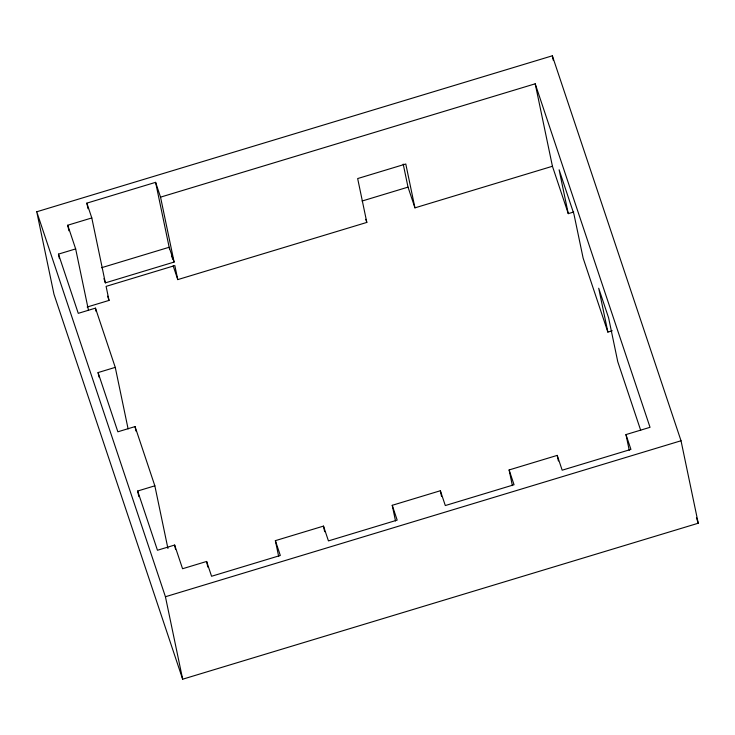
<?xml version="1.0" encoding="UTF-8"?>
<svg xmlns="http://www.w3.org/2000/svg" width="735" height="735" viewBox="0 0 735 735"><rect width="100%" height="100%" fill="white"/><g stroke="black" fill="none" stroke-linecap="round" stroke-linejoin="round"><path stroke-width="1.1" d="M36.75 211.772L552.343 55.796L681.023 440.761L698.25 523.228L182.657 679.204L53.977 294.239L36.75 211.772L165.43 596.746L182.657 679.204M88.016 208.74L86.849 203.136L155.6 182.344L160.542 197.145L174.112 262.064L105.362 282.865L103.947 278.629M68.906 230.799L67.739 225.222L91.801 217.946L86.849 203.136M160.542 197.145L535.209 83.799L650.034 427.311L625.972 434.587L629.243 450.261M59.406 258.591L58.469 254.117L75.659 248.917L67.739 225.222M101.504 267.724L169.16 247.263L174.112 262.064M362.079 201.032L408.017 187.131L403.203 164.098M87.153 307.028L109.028 300.413L106.097 286.374L174.838 265.574L177.778 279.612L366.82 222.42L357.66 178.559L405.784 163.997L414.944 207.858L552.435 166.266L535.209 83.799M128.111 428.928L115.257 367.371L95.458 308.14L78.268 313.34L58.469 254.117M552.435 166.266L568.274 213.646L573.741 211.992M99.004 377.046L98.067 372.571L115.257 367.371M167.938 548.503L154.846 485.817L135.047 426.594L117.866 431.794L98.067 372.571M568.274 213.646L559.114 169.785L573.962 214.197L583.121 258.068L607.873 332.101L612.246 330.778M138.832 496.612L137.666 491.017L154.846 485.817M625.972 434.587L630.924 449.397L562.174 470.198L557.222 455.388L509.107 469.95L514.05 484.751L445.309 505.551L440.357 490.741L392.233 505.303L397.185 520.114L328.444 540.905L323.492 526.104L275.368 540.657L280.32 555.467L211.57 576.268L206.627 561.457L182.565 568.734L174.645 545.048L157.455 550.249L137.666 491.017M165.43 596.746L681.023 440.761M696.431 517.78L698.25 523.228M640.69 430.297L617.767 361.712L608.608 317.851L598.703 288.23L607.873 332.101M408.017 187.131L414.944 207.858M365.782 219.306L366.82 222.42M171.659 256.056L172.716 259.225M173.175 265.859L177.778 279.612M107.613 296.177L109.028 300.413M552.343 55.796L553.271 60.252M557.222 455.388L558.398 460.983M509.107 469.95L512.378 485.614M440.357 490.741L441.524 496.336M392.233 505.303L395.513 520.977M323.492 526.104L324.659 531.699M275.368 540.657L278.648 556.331M155.6 182.344L169.528 249.018M206.627 561.457L207.794 567.053M174.645 545.048L175.582 549.523M91.801 217.946L105.362 282.865M135.047 426.594L135.984 431.068M95.458 308.14L96.156 311.502M75.659 248.917L88.522 310.473"/></g></svg>
